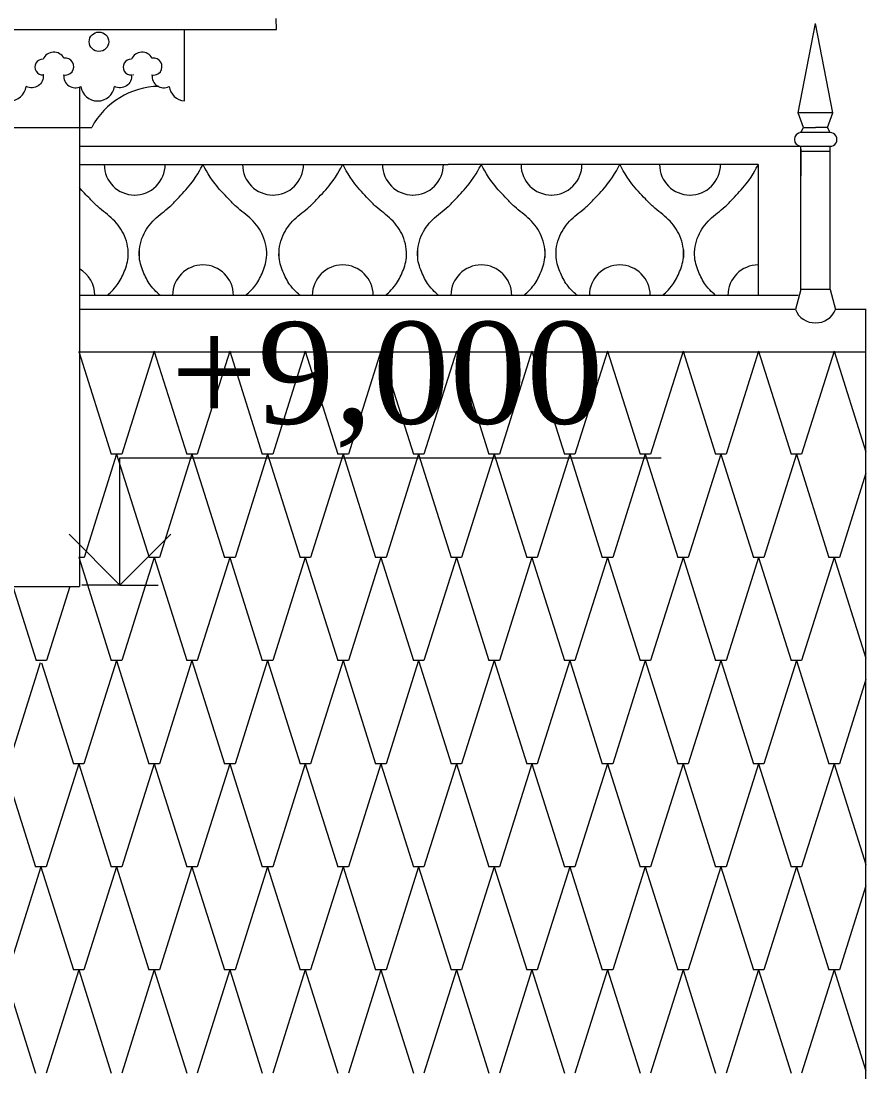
# Model space of a CAD drawing. Header units: millimetres. Extents: x 2399 to 111977, y 1313 to 59551.
# Drawn here: x 48417 to 50078, y 39834 to 41899 of the extents above; entities that cross this region are included whole.
import ezdxf

# ---------------------------------------------------------------- set-up
doc = ezdxf.new("R2010")
doc.units = ezdxf.units.MM
doc.layers.add('dim Level', color=7, linetype='Continuous', lineweight=13)
doc.layers.add('main line', color=7, linetype='Continuous', lineweight=13)
doc.layers.add('hatch1', color=7, linetype='Continuous', lineweight=20, true_color=0x6a6a6a)
doc.styles.add('СГЕНЕРИР_СТИЛЬ_1', font='georgia.ttf')

msp = doc.modelspace()

# ---------------------------------------------------------------- linework, layer by layer
at = {"layer": 'dim Level', "color": 7, "linetype": 'Continuous', "lineweight": 13}
for p, q in [((48611.5583, 40790.5904), (48611.5583, 41040.5904)), ((48611.5583, 41040.5904), (49675.4383, 41040.5904)), ((48611.5583, 40790.5904), (48511.5583, 40890.5904)), ((48711.5583, 40890.5904), (48611.5583, 40790.5904)), ((48611.5583, 40790.5904), (48536.5583, 40790.5904)), ((48611.5583, 40790.5904), (48686.5583, 40790.5904))]:
    msp.add_line(p, q, dxfattribs=at)
at = {"layer": 'hatch1', "color": 251, "linetype": 'Continuous', "lineweight": 20, "true_color": 0x6a6a6a}
for p, q in [((48530.9617, 41249.4932), (48594.6925, 41047.532)), ((48679.232, 41250.1817), (48615.2839, 41047.532)), ((48679.232, 41249.4932), (48742.9629, 41047.532)), ((48827.5023, 41250.1817), (48763.5542, 41047.532)), ((48827.5023, 41250.1817), (48891.4505, 41047.532)), ((48975.9899, 41250.1817), (48912.0418, 41047.532)), ((48975.9899, 41250.1817), (49039.938, 41047.532)), ((49124.4775, 41250.1817), (49060.5294, 41047.532)), ((49124.4775, 41250.1817), (49188.4256, 41047.532)), ((49272.9651, 41250.1817), (49209.017, 41047.532)), ((49272.9651, 41250.1817), (49336.9132, 41047.532)), ((49421.4527, 41250.1817), (49357.5045, 41047.532)), ((49421.4527, 41250.1817), (49485.4008, 41047.532)), ((49569.9403, 41250.1817), (49505.9921, 41047.532)), ((49569.9403, 41250.1817), (49633.8884, 41047.532)), ((49718.4279, 41250.1817), (49654.4797, 41047.532)), ((49718.4279, 41250.1817), (49782.376, 41047.532)), ((49866.9154, 41250.1817), (49802.9673, 41047.532)), ((49866.9154, 41250.1817), (49930.8636, 41047.532)), ((50015.403, 41250.1817), (49951.4549, 41047.532)), ((50015.403, 41250.1817), (50077.9123, 41052.0918)), ((48604.9882, 41047.532), (48541.0401, 40844.8823)), ((48615.2839, 41047.532), (48594.6925, 41047.532)), ((48604.9882, 41047.532), (48668.9363, 40844.8823)), ((48753.2585, 41047.532), (48689.3104, 40844.8823)), ((48763.5542, 41047.532), (48742.9629, 41047.532)), ((48753.2585, 41047.532), (48817.2067, 40844.8823)), ((48901.7461, 41047.532), (48837.798, 40844.8823)), ((48912.0418, 41047.532), (48891.4505, 41047.532)), ((48901.7461, 41047.532), (48965.6943, 40844.8823)), ((49050.2337, 41047.532), (48986.2856, 40844.8823)), ((49060.5294, 41047.532), (49039.938, 41047.532)), ((49050.2337, 41047.532), (49114.1818, 40844.8823)), ((49198.7213, 41047.532), (49134.7732, 40844.8823)), ((49209.017, 41047.532), (49188.4256, 41047.532)), ((49198.7213, 41047.532), (49262.6694, 40844.8823)), ((49347.2089, 41047.532), (49283.2608, 40844.8823)), ((49357.5045, 41047.532), (49336.9132, 41047.532)), ((49347.2089, 41047.532), (49411.157, 40844.8823)), ((49495.6965, 41047.532), (49431.7483, 40844.8823)), ((49505.9921, 41047.532), (49485.4008, 41047.532)), ((49495.6965, 41047.532), (49559.6446, 40844.8823)), ((49644.1841, 41047.532), (49580.2359, 40844.8823)), ((49654.4797, 41047.532), (49633.8884, 41047.532)), ((49644.1841, 41047.532), (49708.1322, 40844.8823)), ((49792.6716, 41047.532), (49728.7235, 40844.8823)), ((49802.9673, 41047.532), (49782.376, 41047.532)), ((49792.6716, 41047.532), (49856.6198, 40844.8823)), ((49941.1592, 41047.532), (49877.2111, 40844.8823)), ((49951.4549, 41047.532), (49930.8636, 41047.532)), ((49941.1592, 41047.532), (50005.1074, 40844.8823)), ((50077.9123, 41010.3455), (50025.6987, 40844.8823)), ((48530.5324, 40845.5541), (48594.6925, 40642.2326)), ((48541.2573, 40844.8823), (48530.7444, 40844.8823)), ((48530.9617, 40844.8823), (48530.853, 40844.5381)), ((48679.232, 40844.8823), (48615.2839, 40642.2326)), ((48689.5277, 40844.8823), (48668.9363, 40844.8823)), ((48678.8027, 40845.5541), (48742.9629, 40642.2326)), ((48827.5023, 40844.8823), (48763.5542, 40642.2326)), ((48837.798, 40844.8823), (48817.2067, 40844.8823)), ((48827.5023, 40844.8823), (48891.4505, 40642.2326)), ((48975.9899, 40844.8823), (48912.0418, 40642.2326)), ((48986.2856, 40844.8823), (48965.6943, 40844.8823)), ((48975.9899, 40844.8823), (49039.938, 40642.2326)), ((49124.4775, 40844.8823), (49060.5294, 40642.2326)), ((49134.7732, 40844.8823), (49114.1818, 40844.8823)), ((49124.4775, 40844.8823), (49188.4256, 40642.2326)), ((49272.9651, 40844.8823), (49209.017, 40642.2326)), ((49283.2608, 40844.8823), (49262.6694, 40844.8823)), ((49272.9651, 40844.8823), (49336.9132, 40642.2326)), ((49421.4527, 40844.8823), (49357.5045, 40642.2326)), ((49431.7483, 40844.8823), (49411.157, 40844.8823)), ((49421.4527, 40844.8823), (49485.4008, 40642.2326)), ((49569.9403, 40844.8823), (49505.9921, 40642.2326)), ((49580.2359, 40844.8823), (49559.6446, 40844.8823)), ((49569.9403, 40844.8823), (49633.8884, 40642.2326)), ((49718.4279, 40844.8823), (49654.4797, 40642.2326)), ((49728.7235, 40844.8823), (49708.1322, 40844.8823)), ((49718.4279, 40844.8823), (49782.376, 40642.2326)), ((49866.9154, 40844.8823), (49802.9673, 40642.2326)), ((49877.2111, 40844.8823), (49856.6198, 40844.8823)), ((49866.9154, 40844.8823), (49930.8636, 40642.2326)), ((50015.403, 40844.8823), (49951.4549, 40642.2326)), ((50025.6987, 40844.8823), (50005.1074, 40844.8823)), ((50015.403, 40844.8823), (50077.9123, 40646.7924)), ((48401.0016, 40787.5295), (48446.8514, 40642.2326)), ((48512.8634, 40787.5295), (48467.0135, 40642.2326)), ((48454.793, 40637.5097), (48392.3352, 40439.5829)), ((48467.4428, 40642.2326), (48446.8514, 40642.2326)), ((48457.7737, 40637.5097), (48520.2315, 40439.5829)), ((48604.7709, 40642.2326), (48540.8228, 40439.5829)), ((48615.2839, 40642.2326), (48594.6925, 40642.2326)), ((48604.7709, 40642.2326), (48668.7191, 40439.5829)), ((48753.2585, 40642.2326), (48689.3104, 40439.5829)), ((48763.5542, 40642.2326), (48742.9629, 40642.2326)), ((48753.2585, 40642.2326), (48817.2067, 40439.5829)), ((48901.7461, 40642.2326), (48837.798, 40439.5829)), ((48912.0418, 40642.2326), (48891.4505, 40642.2326)), ((48901.7461, 40642.2326), (48965.6943, 40439.5829)), ((49050.2337, 40642.2326), (48986.2856, 40439.5829)), ((49060.5294, 40642.2326), (49039.938, 40642.2326)), ((49050.2337, 40642.2326), (49114.1818, 40439.5829)), ((49198.7213, 40642.2326), (49134.7732, 40439.5829)), ((49209.017, 40642.2326), (49188.4256, 40642.2326)), ((49198.7213, 40642.2326), (49262.6694, 40439.5829)), ((49347.2089, 40642.2326), (49283.2608, 40439.5829)), ((49357.5045, 40642.2326), (49336.9132, 40642.2326)), ((49347.2089, 40642.2326), (49411.157, 40439.5829)), ((49495.6965, 40642.2326), (49431.7483, 40439.5829)), ((49505.9921, 40642.2326), (49485.4008, 40642.2326)), ((49495.6965, 40642.2326), (49559.6446, 40439.5829)), ((49644.1841, 40642.2326), (49580.2359, 40439.5829)), ((49654.4797, 40642.2326), (49633.8884, 40642.2326)), ((49644.1841, 40642.2326), (49708.1322, 40439.5829)), ((49792.6716, 40642.2326), (49728.7235, 40439.5829)), ((49802.9673, 40642.2326), (49782.376, 40642.2326)), ((49792.6716, 40642.2326), (49856.6198, 40439.5829)), ((49941.1592, 40642.2326), (49877.2111, 40439.5829)), ((49951.4549, 40642.2326), (49930.8636, 40642.2326)), ((49941.1592, 40642.2326), (50005.1074, 40439.5829)), ((50077.9123, 40605.0462), (50025.6987, 40439.5829)), ((48382.0396, 40439.5829), (48445.9877, 40236.9332)), ((48530.5272, 40439.5829), (48466.579, 40236.9332)), ((48540.8228, 40439.5829), (48520.2315, 40439.5829)), ((48530.5272, 40439.5829), (48594.4753, 40236.9332)), ((48679.0147, 40439.5829), (48615.0666, 40236.9332)), ((48689.3104, 40439.5829), (48668.7191, 40439.5829)), ((48679.0147, 40439.5829), (48742.9629, 40236.9332)), ((48827.5023, 40439.5829), (48763.5542, 40236.9332)), ((48837.798, 40439.5829), (48817.2067, 40439.5829)), ((48827.5023, 40439.5829), (48891.4505, 40236.9332)), ((48975.9899, 40439.5829), (48912.0418, 40236.9332)), ((48986.2856, 40439.5829), (48965.6943, 40439.5829)), ((48975.9899, 40439.5829), (49039.938, 40236.9332)), ((49124.4775, 40439.5829), (49060.5294, 40236.9332)), ((49134.7732, 40439.5829), (49114.1818, 40439.5829)), ((49124.4775, 40439.5829), (49188.4256, 40236.9332)), ((49272.9651, 40439.5829), (49209.017, 40236.9332)), ((49283.2608, 40439.5829), (49262.6694, 40439.5829)), ((49272.9651, 40439.5829), (49336.9132, 40236.9332)), ((49421.4527, 40439.5829), (49357.5045, 40236.9332)), ((49431.7483, 40439.5829), (49411.157, 40439.5829)), ((49421.4527, 40439.5829), (49485.4008, 40236.9332)), ((49569.9403, 40439.5829), (49505.9921, 40236.9332)), ((49580.2359, 40439.5829), (49559.6446, 40439.5829)), ((49569.9403, 40439.5829), (49633.8884, 40236.9332)), ((49718.4279, 40439.5829), (49654.4797, 40236.9332)), ((49728.7235, 40439.5829), (49708.1322, 40439.5829)), ((49718.4279, 40439.5829), (49782.376, 40236.9332)), ((49866.9154, 40439.5829), (49802.9673, 40236.9332)), ((49877.2111, 40439.5829), (49856.6198, 40439.5829)), ((49866.9154, 40439.5829), (49930.8636, 40236.9332)), ((50015.403, 40439.5829), (49951.4549, 40236.9332)), ((50025.6987, 40439.5829), (50005.1074, 40439.5829)), ((50015.403, 40439.5829), (50077.9123, 40241.493)), ((48456.2834, 40236.9332), (48392.3352, 40034.2835)), ((48466.579, 40236.9332), (48445.9877, 40236.9332)), ((48456.2834, 40236.9332), (48520.2315, 40034.2835)), ((48604.7709, 40236.9332), (48540.8228, 40034.2835)), ((48615.0666, 40236.9332), (48594.4753, 40236.9332)), ((48604.7709, 40236.9332), (48668.7191, 40034.2835)), ((48753.2585, 40236.9332), (48689.3104, 40034.2835)), ((48763.5542, 40236.9332), (48742.9629, 40236.9332)), ((48753.2585, 40236.9332), (48817.2067, 40034.2835)), ((48901.7461, 40236.9332), (48837.798, 40034.2835)), ((48912.0418, 40236.9332), (48891.4505, 40236.9332)), ((48901.7461, 40236.9332), (48965.6943, 40034.2835)), ((49050.2337, 40236.9332), (48986.2856, 40034.2835)), ((49060.5294, 40236.9332), (49039.938, 40236.9332)), ((49050.2337, 40236.9332), (49114.1818, 40034.2835)), ((49198.7213, 40236.9332), (49134.7732, 40034.2835)), ((49209.017, 40236.9332), (49188.4256, 40236.9332)), ((49198.7213, 40236.9332), (49262.6694, 40034.2835)), ((49347.2089, 40236.9332), (49283.2608, 40034.2835)), ((49357.5045, 40236.9332), (49336.9132, 40236.9332)), ((49347.2089, 40236.9332), (49411.157, 40034.2835)), ((49495.6965, 40236.9332), (49431.7483, 40034.2835)), ((49505.9921, 40236.9332), (49485.4008, 40236.9332)), ((49495.6965, 40236.9332), (49559.6446, 40034.2835)), ((49644.1841, 40236.9332), (49580.2359, 40034.2835)), ((49654.4797, 40236.9332), (49633.8884, 40236.9332)), ((49644.1841, 40236.9332), (49708.1322, 40034.2835)), ((49792.6716, 40236.9332), (49728.7235, 40034.2835)), ((49802.9673, 40236.9332), (49782.376, 40236.9332)), ((49792.6716, 40236.9332), (49856.6198, 40034.2835)), ((49941.1592, 40236.9332), (49877.2111, 40034.2835)), ((49951.4549, 40236.9332), (49930.8636, 40236.9332)), ((49941.1592, 40236.9332), (50005.1074, 40034.2835)), ((50077.9123, 40199.7468), (50025.6987, 40034.2835)), ((48382.0396, 40034.2835), (48445.9877, 39831.6338)), ((48530.5272, 40034.2835), (48466.579, 39831.6338)), ((48540.8228, 40034.2835), (48520.2315, 40034.2835)), ((48530.5272, 40034.2835), (48594.4753, 39831.6338)), ((48679.0147, 40034.2835), (48615.0666, 39831.6338)), ((48689.3104, 40034.2835), (48668.7191, 40034.2835)), ((48679.0147, 40034.2835), (48742.9629, 39831.6338)), ((48827.5023, 40034.2835), (48763.5542, 39831.6338)), ((48837.798, 40034.2835), (48817.2067, 40034.2835)), ((48827.5023, 40034.2835), (48891.4505, 39831.6338)), ((48975.9899, 40034.2835), (48912.0418, 39831.6338)), ((48986.2856, 40034.2835), (48965.6943, 40034.2835)), ((48975.9899, 40034.2835), (49039.938, 39831.6338)), ((49124.4775, 40034.2835), (49060.5294, 39831.6338)), ((49134.7732, 40034.2835), (49114.1818, 40034.2835)), ((49124.4775, 40034.2835), (49188.4256, 39831.6338)), ((49272.9651, 40034.2835), (49209.017, 39831.6338)), ((49283.2608, 40034.2835), (49262.6694, 40034.2835)), ((49272.9651, 40034.2835), (49336.9132, 39831.6338)), ((49421.4527, 40034.2835), (49357.5045, 39831.6338)), ((49431.7483, 40034.2835), (49411.157, 40034.2835)), ((49421.4527, 40034.2835), (49485.4008, 39831.6338)), ((49569.9403, 40034.2835), (49505.9921, 39831.6338)), ((49580.2359, 40034.2835), (49559.6446, 40034.2835)), ((49569.9403, 40034.2835), (49633.8884, 39831.6338)), ((49718.4279, 40034.2835), (49654.4797, 39831.6338)), ((49728.7235, 40034.2835), (49708.1322, 40034.2835)), ((49718.4279, 40034.2835), (49782.376, 39831.6338)), ((49866.9154, 40034.2835), (49802.9673, 39831.6338)), ((49877.2111, 40034.2835), (49856.6198, 40034.2835)), ((49866.9154, 40034.2835), (49930.8636, 39831.6338)), ((50015.403, 40034.2835), (49951.4549, 39831.6338)), ((50025.6987, 40034.2835), (50005.1074, 40034.2835)), ((50015.403, 40034.2835), (50077.9123, 39836.1936))]:
    msp.add_line(p, q, dxfattribs=at)
at = {"layer": 'main line', "color": 7, "linetype": 'Continuous', "lineweight": 13}
for p, q in [((48919.5232, 41881.7898), (48918.5787, 41903.6763)), ((48042.4519, 41881.7898), (48919.5232, 41881.7898)), ((48738.3428, 41741.7125), (48738.3428, 41881.9425)), ((49944.6902, 41718.6391), (49978.5971, 41893.8145)), ((50012.504, 41718.6391), (49978.5971, 41893.8145)), ((48531.919, 41768.8207), (48531.919, 40787.5295)), ((49955.0702, 41689.4961), (49944.6902, 41718.6391)), ((50012.504, 41718.6391), (49944.6902, 41718.6391)), ((50002.124, 41689.4961), (50012.504, 41718.6391)), ((47535.1199, 41689.8439), (48556.0817, 41689.8439)), ((49949.5471, 41679.4456), (49955.0702, 41689.4961)), ((49955.0702, 41689.4961), (49978.5971, 41689.4961)), ((50002.124, 41689.4961), (49978.5971, 41689.4961)), ((50007.6471, 41679.4456), (50002.124, 41689.4961)), ((50007.6471, 41679.4456), (49947.799, 41679.4456)), ((48531.919, 41652.6094), (50007.2753, 41652.6094)), ((49949.9189, 41371.3362), (49949.9189, 41652.6094)), ((50007.2753, 41371.3362), (50007.2753, 41652.6094)), ((49949.9189, 41646.8011), (49949.9189, 41594.7892)), ((50007.2753, 41642.3496), (49949.9189, 41642.3496)), ((48531.919, 41616.79), (49256.738, 41616.79)), ((48805.1918, 41616.79), (49256.738, 41616.79)), ((49866.309, 41616.79), (49256.738, 41616.79)), ((49866.1307, 41616.79), (49866.1307, 41359.7105)), ((48649.8442, 41433.8718), (48649.8442, 41449.1308)), ((48924.5773, 41433.8718), (48924.5773, 41449.1308)), ((49196.8212, 41433.8718), (49196.8212, 41449.1308)), ((49446.8212, 41449.1308), (49446.8212, 41433.8718)), ((49719.0651, 41449.1308), (49719.0651, 41433.8718)), ((49405.2538, 41359.6942), (48531.919, 41359.6942)), ((49944.5885, 41359.7105), (49405.2538, 41359.7105)), ((49949.9189, 41371.3362), (49939.258, 41332.2904)), ((50007.2753, 41371.3362), (49949.9189, 41371.3362)), ((50007.2753, 41371.3362), (50017.9362, 41332.2904)), ((49939.258, 41332.2904), (48531.919, 41332.2904)), ((49939.3869, 41332.2904), (49939.258, 41332.2904)), ((50075.8638, 41332.2904), (50017.9362, 41332.2904)), ((50077.9123, 36662.9693), (50077.9123, 41333.406)), ((48530.4472, 41248.5515), (50077.9123, 41248.5515)), ((48387.6704, 40787.5295), (48531.919, 40787.5295))]:
    msp.add_line(p, q, dxfattribs=at)
at = {"layer": 'main line', "color": 7, "linetype": 'Continuous', "lineweight": 13, "flags": 128}
for points in [[(48500.1947, 41792.8607, 1.219803903), (48501.6252, 41825.5426, 0.63216014), (48460.6612, 41823.5444, 1.067465283), (48460.8959, 41792.8607, -0.60309642), (48427.5041, 41770.0945)], [(48500.1947, 41792.8607, 1.219803903), (48501.6252, 41825.5426, 0.63216014), (48460.6612, 41823.5444, 1.067465283), (48460.8959, 41792.8607, -0.60309642), (48427.5041, 41770.0945)], [(48500.1947, 41792.8607, 1.219803903), (48501.6252, 41825.5426, 0.63216014), (48460.6612, 41823.5444, 1.067465283), (48460.8959, 41792.8607, -0.60309642), (48427.5041, 41770.0945)], [(48500.1947, 41792.8607, 1.219803903), (48501.6252, 41825.5426, 0.63216014), (48460.6612, 41823.5444, 1.067465283), (48460.8959, 41792.8607, -0.60309642), (48427.5041, 41770.0945)], [(48500.1947, 41792.8607, 1.219803903), (48501.6252, 41825.5426, 0.63216014), (48460.6612, 41823.5444, 1.067465283), (48460.8959, 41792.8607, -0.60309642), (48427.5041, 41770.0945)], [(48500.1947, 41792.8607, 1.219803903), (48501.6252, 41825.5426, 0.63216014), (48460.6612, 41823.5444, 1.067465283), (48460.8959, 41792.8607, -0.60309642), (48427.5041, 41770.0945)], [(48673.6067, 41792.8607, 1.219803903), (48675.0371, 41825.5426, 0.63216014), (48634.0731, 41823.5444, 1.067465283), (48634.3079, 41792.8607, -0.60309642), (48600.9161, 41770.0945)], [(48673.6067, 41792.8607, 1.219803903), (48675.0371, 41825.5426, 0.63216014), (48634.0731, 41823.5444, 1.067465283), (48634.3079, 41792.8607, -0.60309642), (48600.9161, 41770.0945)], [(48673.6067, 41792.8607, 1.219803903), (48675.0371, 41825.5426, 0.63216014), (48634.0731, 41823.5444, 1.067465283), (48634.3079, 41792.8607, -0.60309642), (48600.9161, 41770.0945)], [(48673.6067, 41792.8607, 1.219803903), (48675.0371, 41825.5426, 0.63216014), (48634.0731, 41823.5444, 1.067465283), (48634.3079, 41792.8607, -0.60309642), (48600.9161, 41770.0945)], [(48673.6067, 41792.8607, 1.219803903), (48675.0371, 41825.5426, 0.63216014), (48634.0731, 41823.5444, 1.067465283), (48634.3079, 41792.8607, -0.60309642), (48600.9161, 41770.0945)], [(48673.6067, 41792.8607, 1.219803903), (48675.0371, 41825.5426, 0.63216014), (48634.0731, 41823.5444, 1.067465283), (48634.3079, 41792.8607, -0.60309642), (48600.9161, 41770.0945)], [(48462.0936, 41792.8607, -0.017938026), (48460.9223, 41792.6169)], [(48462.0936, 41792.8607, -0.017938026), (48460.9223, 41792.6169)], [(48462.0936, 41792.8607, -0.017938026), (48460.9223, 41792.6169)], [(48462.0936, 41792.8607, -0.017938026), (48460.9223, 41792.6169)], [(48462.0936, 41792.8607, -0.017938026), (48460.9223, 41792.6169)], [(48462.0936, 41792.8607, -0.017938026), (48460.9223, 41792.6169)], [(48501.3924, 41792.8607, 0.60309642), (48534.7842, 41770.0945)], [(48501.3924, 41792.8607, 0.60309642), (48534.7842, 41770.0945)], [(48501.3924, 41792.8607, 0.60309642), (48534.7842, 41770.0945)], [(48501.3924, 41792.8607, 0.60309642), (48534.7842, 41770.0945)], [(48501.3924, 41792.8607, 0.60309642), (48534.7842, 41770.0945)], [(48501.3924, 41792.8607, 0.60309642), (48534.7842, 41770.0945)], [(48637.9603, 41792.8607, -0.017938026), (48636.789, 41792.6169)], [(48637.9603, 41792.8607, -0.017938026), (48636.789, 41792.6169)], [(48637.9603, 41792.8607, -0.017938026), (48636.789, 41792.6169)], [(48637.9603, 41792.8607, -0.017938026), (48636.789, 41792.6169)], [(48637.9603, 41792.8607, -0.017938026), (48636.789, 41792.6169)], [(48637.9603, 41792.8607, -0.017938026), (48636.789, 41792.6169)], [(48674.8044, 41792.8607, 0.60309642), (48708.1962, 41770.0945)], [(48674.8044, 41792.8607, 0.60309642), (48708.1962, 41770.0945)], [(48674.8044, 41792.8607, 0.60309642), (48708.1962, 41770.0945)], [(48674.8044, 41792.8607, 0.60309642), (48708.1962, 41770.0945)], [(48674.8044, 41792.8607, 0.60309642), (48708.1962, 41770.0945)], [(48674.8044, 41792.8607, 0.60309642), (48708.1962, 41770.0945)]]:
    msp.add_lwpolyline(points, format="xyb", dxfattribs=at)
at = {"layer": 'main line', "color": 7, "linetype": 'Continuous', "lineweight": 13}
msp.add_circle((48570.365, 41857.9734), 19.1338, dxfattribs=at)
msp.add_circle((48570.365, 41857.9734), 19.1338, dxfattribs=at)
msp.add_circle((48570.365, 41857.9734), 19.1338, dxfattribs=at)
msp.add_circle((48570.365, 41857.9734), 19.1338, dxfattribs=at)
msp.add_circle((48570.365, 41857.9734), 19.1338, dxfattribs=at)
msp.add_circle((48570.365, 41857.9734), 19.1338, dxfattribs=at)
for centre, radius, start, end in [((48394.4382, 41775.133), 33.4476, 188.6639434, 351.3360566), ((48567.8502, 41775.133), 33.4476, 188.6639434, 351.3360566), ((48690.2805, 41618.1594), 152.1446, 90.7674584, 151.8903814), ((48741.2621, 41775.133), 33.4476, 188.6639434, 264.9928522), ((49950.8313, 41666.0275), 13.4491, 93.8897678, 266.1102322), ((50007.5106, 41666.0275), 13.4202, 268.9953633, 91.0046367), ((48640.6181, 41616.79), 59.9168, 180, 270), ((48640.6181, 41616.79), 59.9168, 269.2626612, 0), ((48912.4801, 41616.79), 59.9168, 180, 270), ((48912.4801, 41616.79), 59.9168, 269.2626612, 0), ((49187.5951, 41616.79), 59.9168, 180, 270), ((49187.5951, 41616.79), 59.9168, 269.2626612, 0), ((49459.839, 41616.79), 59.9168, 180, 270), ((49459.839, 41616.79), 59.9168, 269.2626612, 0), ((49732.0829, 41616.79), 59.9168, 180, 270), ((49732.0829, 41616.79), 59.9168, 269.2626612, 0), ((48502.6003, 41359.6942), 59.814, 0, 60.6486028), ((48774.8442, 41359.6942), 59.814, 0, 180), ((49049.5773, 41359.6942), 59.814, 0, 180), ((49321.8212, 41359.6942), 59.814, 0, 180), ((49594.0651, 41359.6942), 59.814, 0, 180), ((49866.309, 41359.6942), 59.814, 90.1708567, 180), ((49866.309, 41359.6942), 59.814, 0, 0.0155865), ((49977.2203, 41346.2398), 40.444, 200.1760947, 271.9509314), ((49979.974, 41346.2398), 40.444, 268.0490686, 339.8239053)]:
    msp.add_arc(centre, radius, start, end, dxfattribs=at)
for points, knots in [([(48691.4116, 41359.6942), (48691.4116, 41359.6942), (48681.1112, 41367.476), (48673.2473, 41377.5001), (48667.2816, 41385.1047), (48662.6948, 41393.6763), (48658.8412, 41402.5542), (48654.4846, 41412.591), (48650.8995, 41422.9895), (48649.8442, 41433.8718), (48648.4332, 41448.4224), (48651.1811, 41463.0191), (48656.9622, 41476.4638), (48662.231, 41488.7171), (48669.9671, 41499.7164), (48679.5109, 41509.0341), (48688.8498, 41518.1519), (48699.8788, 41525.3451), (48709.5758, 41534.0882), (48714.8412, 41538.8357), (48719.7436, 41543.96), (48724.6082, 41549.1207), (48733.643, 41558.7053), (48742.8812, 41568.1264), (48750.915, 41578.5592), (48764.6915, 41596.4495), (48774.8442, 41616.79), (48774.8442, 41616.79)], [0, 0, 0, 0, 1, 1, 1, 2, 2, 2, 3, 3, 3, 4, 4, 4, 5, 5, 5, 6, 6, 6, 7, 7, 7, 8, 8, 8, 9, 9, 9, 9]), ([(48858.2769, 41359.6942), (48858.2769, 41359.6942), (48868.5772, 41367.476), (48876.4411, 41377.5001), (48882.4069, 41385.1047), (48886.9936, 41393.6763), (48890.8472, 41402.5542), (48895.2038, 41412.591), (48898.7889, 41422.9895), (48899.8442, 41433.8718), (48901.2552, 41448.4224), (48898.5074, 41463.0191), (48892.7263, 41476.4638), (48887.4575, 41488.7171), (48879.7213, 41499.7164), (48870.1776, 41509.0341), (48860.8387, 41518.1519), (48849.8096, 41525.3451), (48840.1127, 41534.0882), (48834.8472, 41538.8357), (48829.9448, 41543.96), (48825.0802, 41549.1207), (48816.0454, 41558.7053), (48806.8072, 41568.1264), (48798.7734, 41578.5592), (48784.997, 41596.4495), (48774.8442, 41616.79), (48774.8442, 41616.79)], [0, 0, 0, 0, 1, 1, 1, 2, 2, 2, 3, 3, 3, 4, 4, 4, 5, 5, 5, 6, 6, 6, 7, 7, 7, 8, 8, 8, 9, 9, 9, 9]), ([(48966.1446, 41359.6942), (48966.1446, 41359.6942), (48955.8442, 41367.476), (48947.9804, 41377.5001), (48942.0146, 41385.1047), (48937.4278, 41393.6763), (48933.5743, 41402.5542), (48929.2176, 41412.591), (48925.6325, 41422.9895), (48924.5773, 41433.8718), (48923.1662, 41448.4224), (48925.9141, 41463.0191), (48931.6952, 41476.4638), (48936.964, 41488.7171), (48944.7001, 41499.7164), (48954.2439, 41509.0341), (48963.5828, 41518.1519), (48974.6119, 41525.3451), (48984.3088, 41534.0882), (48989.5742, 41538.8357), (48994.4766, 41543.96), (48999.3413, 41549.1207), (49008.3761, 41558.7053), (49017.6142, 41568.1264), (49025.6481, 41578.5592), (49039.4245, 41596.4495), (49049.5773, 41616.79), (49049.5773, 41616.79)], [0, 0, 0, 0, 1, 1, 1, 2, 2, 2, 3, 3, 3, 4, 4, 4, 5, 5, 5, 6, 6, 6, 7, 7, 7, 8, 8, 8, 9, 9, 9, 9]), ([(49133.0099, 41359.6942), (49133.0099, 41359.6942), (49143.3103, 41367.476), (49151.1741, 41377.5001), (49157.1399, 41385.1047), (49161.7267, 41393.6763), (49165.5803, 41402.5542), (49169.9369, 41412.591), (49173.522, 41422.9895), (49174.5773, 41433.8718), (49175.9883, 41448.4224), (49173.2404, 41463.0191), (49167.4593, 41476.4638), (49162.1905, 41488.7171), (49154.4544, 41499.7164), (49144.9106, 41509.0341), (49135.5717, 41518.1519), (49124.5426, 41525.3451), (49114.8457, 41534.0882), (49109.5803, 41538.8357), (49104.6779, 41543.96), (49099.8132, 41549.1207), (49090.7784, 41558.7053), (49081.5403, 41568.1264), (49073.5064, 41578.5592), (49059.73, 41596.4495), (49049.5773, 41616.79), (49049.5773, 41616.79)], [0, 0, 0, 0, 1, 1, 1, 2, 2, 2, 3, 3, 3, 4, 4, 4, 5, 5, 5, 6, 6, 6, 7, 7, 7, 8, 8, 8, 9, 9, 9, 9]), ([(49238.3885, 41359.6942), (49238.3885, 41359.6942), (49228.0882, 41367.476), (49220.2243, 41377.5001), (49214.2585, 41385.1047), (49209.6718, 41393.6763), (49205.8182, 41402.5542), (49201.4616, 41412.591), (49197.8765, 41422.9895), (49196.8212, 41433.8718), (49195.4102, 41448.4224), (49198.158, 41463.0191), (49203.9391, 41476.4638), (49209.2079, 41488.7171), (49216.9441, 41499.7164), (49226.4878, 41509.0341), (49235.8267, 41518.1519), (49246.8558, 41525.3451), (49256.5527, 41534.0882), (49261.8182, 41538.8357), (49266.7206, 41543.96), (49271.5852, 41549.1207), (49280.62, 41558.7053), (49289.8582, 41568.1264), (49297.892, 41578.5592), (49311.6684, 41596.4495), (49321.8212, 41616.79), (49321.8212, 41616.79)], [0, 0, 0, 0, 1, 1, 1, 2, 2, 2, 3, 3, 3, 4, 4, 4, 5, 5, 5, 6, 6, 6, 7, 7, 7, 8, 8, 8, 9, 9, 9, 9]), ([(49405.2538, 41359.6942), (49405.2538, 41359.6942), (49415.5542, 41367.476), (49423.4181, 41377.5001), (49429.3838, 41385.1047), (49433.9706, 41393.6763), (49437.8242, 41402.5542), (49442.1808, 41412.591), (49445.7659, 41422.9895), (49446.8212, 41433.8718), (49448.2322, 41448.4224), (49445.4843, 41463.0191), (49439.7032, 41476.4638), (49434.4344, 41488.7171), (49426.6983, 41499.7164), (49417.1545, 41509.0341), (49407.8156, 41518.1519), (49396.7866, 41525.3451), (49387.0896, 41534.0882), (49381.8242, 41538.8357), (49376.9218, 41543.96), (49372.0572, 41549.1207), (49363.0224, 41558.7053), (49353.7842, 41568.1264), (49345.7504, 41578.5592), (49331.9739, 41596.4495), (49321.8212, 41616.79), (49321.8212, 41616.79)], [0, 0, 0, 0, 1, 1, 1, 2, 2, 2, 3, 3, 3, 4, 4, 4, 5, 5, 5, 6, 6, 6, 7, 7, 7, 8, 8, 8, 9, 9, 9, 9]), ([(49510.6324, 41359.6942), (49510.6324, 41359.6942), (49500.3321, 41367.476), (49492.4682, 41377.5001), (49486.5025, 41385.1047), (49481.9157, 41393.6763), (49478.0621, 41402.5542), (49473.7055, 41412.591), (49470.1204, 41422.9895), (49469.0651, 41433.8718), (49467.6541, 41448.4224), (49470.4019, 41463.0191), (49476.1831, 41476.4638), (49481.4519, 41488.7171), (49489.188, 41499.7164), (49498.7317, 41509.0341), (49508.0707, 41518.1519), (49519.0997, 41525.3451), (49528.7967, 41534.0882), (49534.0621, 41538.8357), (49538.9645, 41543.96), (49543.8291, 41549.1207), (49552.8639, 41558.7053), (49562.1021, 41568.1264), (49570.1359, 41578.5592), (49583.9124, 41596.4495), (49594.0651, 41616.79), (49594.0651, 41616.79)], [0, 0, 0, 0, 1, 1, 1, 2, 2, 2, 3, 3, 3, 4, 4, 4, 5, 5, 5, 6, 6, 6, 7, 7, 7, 8, 8, 8, 9, 9, 9, 9]), ([(49677.4978, 41359.6942), (49677.4978, 41359.6942), (49687.7981, 41367.476), (49695.662, 41377.5001), (49701.6278, 41385.1047), (49706.2145, 41393.6763), (49710.0681, 41402.5542), (49714.4247, 41412.591), (49718.0098, 41422.9895), (49719.0651, 41433.8718), (49720.4761, 41448.4224), (49717.7283, 41463.0191), (49711.9472, 41476.4638), (49706.6784, 41488.7171), (49698.9422, 41499.7164), (49689.3985, 41509.0341), (49680.0596, 41518.1519), (49669.0305, 41525.3451), (49659.3336, 41534.0882), (49654.0681, 41538.8357), (49649.1657, 41543.96), (49644.3011, 41549.1207), (49635.2663, 41558.7053), (49626.0281, 41568.1264), (49617.9943, 41578.5592), (49604.2179, 41596.4495), (49594.0651, 41616.79), (49594.0651, 41616.79)], [0, 0, 0, 0, 1, 1, 1, 2, 2, 2, 3, 3, 3, 4, 4, 4, 5, 5, 5, 6, 6, 6, 7, 7, 7, 8, 8, 8, 9, 9, 9, 9]), ([(49782.8764, 41359.6942), (49782.8764, 41359.6942), (49772.576, 41367.476), (49764.7122, 41377.5001), (49758.7464, 41385.1047), (49754.1596, 41393.6763), (49750.306, 41402.5542), (49745.9494, 41412.591), (49742.3643, 41422.9895), (49741.309, 41433.8718), (49739.898, 41448.4224), (49742.6459, 41463.0191), (49748.427, 41476.4638), (49753.6958, 41488.7171), (49761.4319, 41499.7164), (49770.9757, 41509.0341), (49780.3146, 41518.1519), (49791.3437, 41525.3451), (49801.0406, 41534.0882), (49806.306, 41538.8357), (49811.2084, 41543.96), (49816.0731, 41549.1207), (49825.1079, 41558.7053), (49834.346, 41568.1264), (49842.3799, 41578.5592), (49856.1563, 41596.4495), (49866.309, 41616.79), (49866.309, 41616.79)], [0, 0, 0, 0, 1, 1, 1, 2, 2, 2, 3, 3, 3, 4, 4, 4, 5, 5, 5, 6, 6, 6, 7, 7, 7, 8, 8, 8, 9, 9, 9, 9]), ([(48586.033, 41359.6942), (48586.033, 41359.6942), (48596.3333, 41367.476), (48604.1972, 41377.5001), (48610.163, 41385.1047), (48614.7497, 41393.6763), (48618.6033, 41402.5542), (48622.9599, 41412.591), (48626.545, 41422.9895), (48627.6003, 41433.8718), (48629.0113, 41448.4224), (48626.2635, 41463.0191), (48620.4823, 41476.4638), (48615.2135, 41488.7171), (48607.4774, 41499.7164), (48597.9337, 41509.0341), (48588.5947, 41518.1519), (48577.5657, 41525.3451), (48567.8687, 41534.0882), (48562.6033, 41538.8357), (48557.7009, 41543.96), (48552.8363, 41549.1207), (48545.7634, 41556.624), (48538.5658, 41564.0272), (48531.919, 41571.894)], [0, 0, 0, 0, 1, 1, 1, 2, 2, 2, 3, 3, 3, 4, 4, 4, 5, 5, 5, 6, 6, 6, 7, 7, 7, 8, 8, 8, 8])]:
    msp.add_open_spline(points, degree=3, knots=knots, dxfattribs=at)

# ---------------------------------------------------------------- texts
at = {"layer": 'dim Level', "color": 7, "lineweight": 13, "insert": (48711.5583, 41060.5904), "char_height": 200, "attachment_point": 7, "style": 'СГЕНЕРИР_СТИЛЬ_1'}
msp.add_mtext('\\A1;+9,000', dxfattribs=at)

doc.saveas('drawing.dxf')
